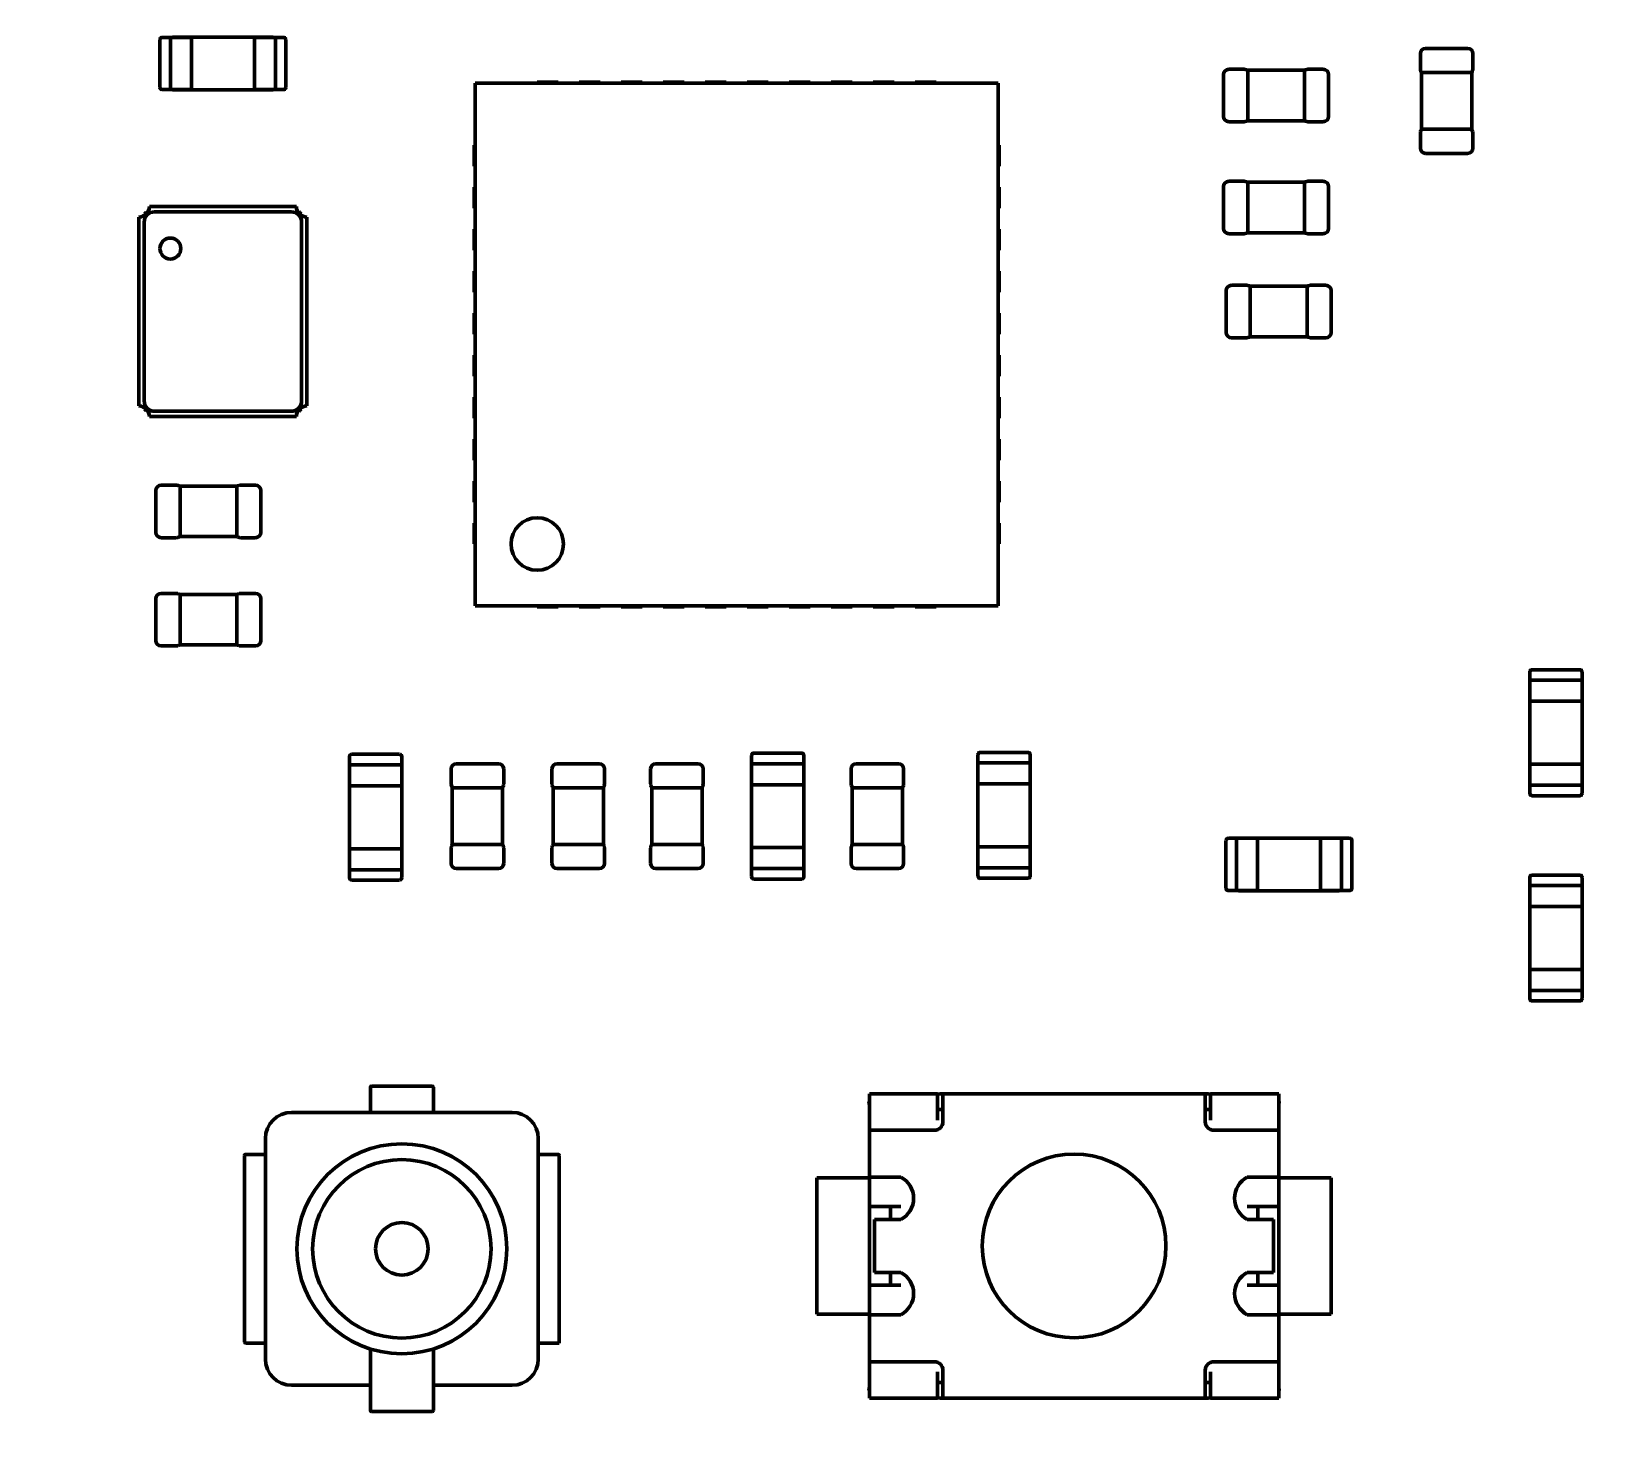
# Model space of a CAD drawing. Header units: millimetres. Extents: x 22 to 202, y 169 to 282.
# Drawn here: x 144.57 to 159.59, y 237.74 to 251.02 of the extents above; entities that cross this region are included whole.
import ezdxf

# ---------------------------------------------------------------- set-up
doc = ezdxf.new("R2010")
doc.units = ezdxf.units.MM
doc.header["$LTSCALE"] = 0.75
doc.layers.add('FD_Dimensions', color=7, linetype='Continuous', lineweight=25)
doc.layers.add('Visible', color=7, linetype='Continuous', lineweight=50)
doc.styles.get("Standard").update_dxf_attribs({"font": 'arial.ttf'})
doc.dimstyles.new('Dim-ISO-25', dxfattribs={"dimtxt": 2.5, "dimasz": 2.5, "dimexe": 1.5, "dimexo": 0, "dimgap": 1, "dimtad": 1, "dimzin": 4, "dimdsep": 46, "dimtxsty": 'Standard', "dimblk": 'OPEN90', "dimcen": 0, "dimazin": 1, "dimtp": 0.1, "dimtm": 0.1, "dimtfac": 0.72, "dimtmove": 0, "dimatfit": 3, "dimfxl": 1, "dimtzin": 4, "dimarcsym": 0})

# ---------------------------------------------------------------- blocks, each defined once
blk = doc.blocks.new('_Open90')
at = {"color": 0, "linetype": 'ByBlock', "lineweight": -2}
for p, q in [((-0.5, 0.5), (0, 0)), ((0, 0), (-1, 0)), ((0, 0), (-0.5, -0.5))]:
    blk.add_line(p, q, dxfattribs=at)
blk = doc.blocks.new('*D28')
at = {"layer": 'Defpoints', "color": 0, "transparency": 16777216}
for p in [(170.550528, 263.135658), (200.052214, 263.135658), (124.449775, 178.627866)]:
    blk.add_point(p, dxfattribs=at)
at = {"layer": 'FD_Dimensions', "color": 0, "lineweight": -2, "transparency": 16777216}
for p, q in [((170.550528, 263.135658), (201.552214, 263.135658)), ((200.052214, 181.127866), (200.052214, 260.635658)), ((124.449775, 178.627866), (201.552214, 178.627866))]:
    blk.add_line(p, q, dxfattribs=at)
at = {"layer": 'FD_Dimensions', "color": 0, "lineweight": -2, "transparency": 16777216, "xscale": 2.5, "yscale": 2.5, "zscale": 2.5}
for p, rotation in [((200.052214, 263.135658), 90), ((200.052214, 178.627866), 270)]:
    blk.add_blockref('_Open90', p, dxfattribs=dict(at, rotation=rotation))
at = {"layer": 'FD_Dimensions', "color": 0, "transparency": 16777216, "insert": (197.774947, 227.099634), "char_height": 2.5, "attachment_point": 5, "rotation": 90}
blk.add_mtext('84.51mm', dxfattribs=at)

msp = doc.modelspace()

# ---------------------------------------------------------------- linework, layer by layer
at = {"layer": 'Visible'}
for p, q in [((145.794, 250.945), (145.794, 250.487)), ((145.817, 250.965), (145.9, 250.965)), ((145.894, 250.959), (145.894, 250.473)), ((145.914, 250.965), (145.9, 250.965)), ((146.874, 250.966), (145.914, 250.966)), ((145.914, 250.965), (145.914, 250.966)), ((145.914, 250.965), (146.074, 250.965)), ((146.094, 250.946), (146.094, 250.959)), ((146.094, 250.946), (146.094, 250.486)), ((146.694, 250.959), (146.694, 250.946)), ((146.694, 250.946), (146.694, 250.486)), ((146.714, 250.965), (146.7, 250.965)), ((146.714, 250.965), (146.874, 250.965)), ((146.874, 250.966), (146.874, 250.965)), ((146.888, 250.965), (146.874, 250.965)), ((146.888, 250.965), (146.97, 250.965)), ((146.894, 250.473), (146.894, 250.959)), ((146.994, 250.487), (146.994, 250.945)), ((157.802, 250.667), (157.802, 250.81)), ((158.252, 250.86), (157.852, 250.86)), ((158.302, 250.667), (158.302, 250.81)), ((155.927, 250.211), (155.927, 250.611)), ((155.977, 250.661), (156.12, 250.661)), ((156.157, 250.651), (156.157, 250.611)), ((156.157, 250.651), (156.697, 250.651)), ((156.157, 250.211), (156.157, 250.611)), ((156.697, 250.651), (156.697, 250.611)), ((156.697, 250.211), (156.697, 250.611)), ((156.733, 250.661), (156.877, 250.661)), ((156.927, 250.211), (156.927, 250.611)), ((157.812, 250.09), (157.812, 250.63)), ((157.812, 250.63), (157.852, 250.63)), ((158.252, 250.63), (157.852, 250.63)), ((158.252, 250.63), (158.292, 250.63)), ((158.292, 250.09), (158.292, 250.63)), ((145.817, 250.467), (145.9, 250.467)), ((145.914, 250.467), (145.9, 250.467)), ((145.914, 250.466), (145.914, 250.467)), ((145.914, 250.467), (146.074, 250.467)), ((145.914, 250.466), (146.874, 250.466)), ((146.088, 250.467), (146.074, 250.467)), ((146.094, 250.473), (146.094, 250.486)), ((146.694, 250.486), (146.694, 250.473)), ((146.874, 250.467), (146.714, 250.467)), ((146.874, 250.467), (146.888, 250.467)), ((146.874, 250.467), (146.874, 250.466)), ((146.97, 250.467), (146.888, 250.467)), ((148.799, 245.548), (148.799, 250.528)), ((148.799, 250.528), (153.779, 250.528)), ((149.389, 250.538), (149.389, 250.528)), ((149.589, 250.538), (149.389, 250.538)), ((149.589, 250.528), (149.589, 250.538)), ((149.789, 250.538), (149.789, 250.528)), ((149.989, 250.538), (149.789, 250.538)), ((149.989, 250.528), (149.989, 250.538)), ((150.189, 250.538), (150.189, 250.528)), ((150.389, 250.538), (150.189, 250.538)), ((150.389, 250.528), (150.389, 250.538)), ((150.589, 250.538), (150.589, 250.528)), ((150.789, 250.538), (150.589, 250.538)), ((150.789, 250.528), (150.789, 250.538)), ((150.989, 250.538), (150.989, 250.528)), ((151.189, 250.538), (150.989, 250.538)), ((151.189, 250.528), (151.189, 250.538)), ((151.389, 250.538), (151.389, 250.528)), ((151.589, 250.538), (151.389, 250.538)), ((151.589, 250.528), (151.589, 250.538)), ((151.789, 250.538), (151.789, 250.528)), ((151.989, 250.538), (151.789, 250.538)), ((151.989, 250.528), (151.989, 250.538)), ((152.189, 250.538), (152.189, 250.528)), ((152.389, 250.538), (152.189, 250.538)), ((152.389, 250.528), (152.389, 250.538)), ((152.589, 250.538), (152.589, 250.528)), ((152.789, 250.538), (152.589, 250.538)), ((152.789, 250.528), (152.789, 250.538)), ((152.989, 250.538), (152.989, 250.528)), ((153.189, 250.538), (152.989, 250.538)), ((153.189, 250.528), (153.189, 250.538)), ((153.779, 245.548), (153.779, 250.528)), ((155.977, 250.161), (156.12, 250.161)), ((156.157, 250.211), (156.157, 250.171)), ((156.157, 250.171), (156.697, 250.171)), ((156.697, 250.211), (156.697, 250.171)), ((156.733, 250.161), (156.877, 250.161)), ((157.802, 249.91), (157.802, 250.054)), ((157.812, 250.09), (157.852, 250.09)), ((158.252, 250.09), (157.852, 250.09)), ((158.252, 250.09), (158.292, 250.09)), ((158.302, 249.91), (158.302, 250.054)), ((148.799, 249.938), (148.789, 249.938)), ((148.789, 249.938), (148.789, 249.738)), ((153.789, 249.938), (153.779, 249.938)), ((153.789, 249.738), (153.789, 249.938)), ((158.252, 249.86), (157.852, 249.86)), ((148.789, 249.738), (148.799, 249.738)), ((153.779, 249.738), (153.789, 249.738)), ((148.799, 249.538), (148.789, 249.538)), ((148.789, 249.538), (148.789, 249.338)), ((153.789, 249.538), (153.779, 249.538)), ((153.789, 249.338), (153.789, 249.538)), ((155.927, 249.144), (155.927, 249.544)), ((155.977, 249.594), (156.12, 249.594)), ((156.157, 249.584), (156.157, 249.544)), ((156.157, 249.584), (156.697, 249.584)), ((156.157, 249.144), (156.157, 249.544)), ((156.697, 249.584), (156.697, 249.544)), ((156.697, 249.144), (156.697, 249.544)), ((156.733, 249.594), (156.877, 249.594)), ((156.927, 249.144), (156.927, 249.544)), ((145.594, 249.253), (145.594, 247.453)), ((145.644, 249.267), (145.644, 249.28)), ((145.667, 249.303), (145.68, 249.303)), ((147.094, 249.353), (145.694, 249.353)), ((145.744, 249.303), (147.044, 249.303)), ((147.107, 249.303), (147.12, 249.303)), ((147.144, 249.28), (147.144, 249.267)), ((147.194, 247.453), (147.194, 249.253)), ((148.789, 249.338), (148.799, 249.338)), ((153.779, 249.338), (153.789, 249.338)), ((145.644, 247.503), (145.644, 249.203)), ((147.144, 249.203), (147.144, 247.503)), ((148.799, 249.138), (148.789, 249.138)), ((148.789, 249.138), (148.789, 248.938)), ((153.789, 249.138), (153.779, 249.138)), ((153.789, 248.938), (153.789, 249.138)), ((155.977, 249.094), (156.12, 249.094)), ((156.157, 249.144), (156.157, 249.104)), ((156.157, 249.104), (156.697, 249.104)), ((156.697, 249.144), (156.697, 249.104)), ((156.733, 249.094), (156.877, 249.094)), ((148.789, 248.938), (148.799, 248.938)), ((153.779, 248.938), (153.789, 248.938)), ((148.799, 248.738), (148.789, 248.738)), ((148.789, 248.738), (148.789, 248.538)), ((153.789, 248.738), (153.779, 248.738)), ((153.789, 248.538), (153.789, 248.738)), ((148.789, 248.538), (148.799, 248.538)), ((153.779, 248.538), (153.789, 248.538)), ((155.952, 248.153), (155.952, 248.553)), ((156.002, 248.603), (156.146, 248.603)), ((156.182, 248.593), (156.182, 248.553)), ((156.182, 248.593), (156.722, 248.593)), ((156.182, 248.153), (156.182, 248.553)), ((156.722, 248.593), (156.722, 248.553)), ((156.722, 248.153), (156.722, 248.553)), ((156.759, 248.603), (156.902, 248.603)), ((156.952, 248.153), (156.952, 248.553)), ((148.799, 248.338), (148.789, 248.338)), ((148.789, 248.338), (148.789, 248.138)), ((153.789, 248.338), (153.779, 248.338)), ((153.789, 248.138), (153.789, 248.338)), ((148.789, 248.138), (148.799, 248.138)), ((153.779, 248.138), (153.789, 248.138)), ((156.002, 248.103), (156.146, 248.103)), ((156.182, 248.153), (156.182, 248.113)), ((156.182, 248.113), (156.722, 248.113)), ((156.722, 248.153), (156.722, 248.113)), ((156.759, 248.103), (156.902, 248.103)), ((148.799, 247.938), (148.789, 247.938)), ((148.789, 247.938), (148.789, 247.738)), ((153.789, 247.938), (153.779, 247.938)), ((153.789, 247.738), (153.789, 247.938)), ((148.789, 247.738), (148.799, 247.738)), ((153.779, 247.738), (153.789, 247.738)), ((145.644, 247.427), (145.644, 247.44)), ((147.144, 247.44), (147.144, 247.427)), ((148.799, 247.538), (148.789, 247.538)), ((148.789, 247.538), (148.789, 247.338)), ((153.789, 247.538), (153.779, 247.538)), ((153.789, 247.338), (153.789, 247.538)), ((145.68, 247.403), (145.667, 247.403)), ((145.694, 247.353), (147.094, 247.353)), ((147.044, 247.403), (145.744, 247.403)), ((147.12, 247.403), (147.107, 247.403)), ((148.789, 247.338), (148.799, 247.338)), ((153.779, 247.338), (153.789, 247.338)), ((148.799, 247.138), (148.789, 247.138)), ((148.789, 247.138), (148.789, 246.938)), ((153.789, 247.138), (153.779, 247.138)), ((153.789, 246.938), (153.789, 247.138)), ((148.789, 246.938), (148.799, 246.938)), ((153.779, 246.938), (153.789, 246.938)), ((145.95, 246.698), (145.806, 246.698)), ((146.526, 246.688), (145.986, 246.688)), ((145.986, 246.648), (145.986, 246.688)), ((146.526, 246.648), (146.526, 246.688)), ((146.706, 246.698), (146.563, 246.698)), ((148.799, 246.738), (148.789, 246.738)), ((148.789, 246.738), (148.789, 246.538)), ((153.789, 246.738), (153.779, 246.738)), ((153.789, 246.538), (153.789, 246.738)), ((145.756, 246.648), (145.756, 246.248)), ((145.986, 246.648), (145.986, 246.248)), ((146.526, 246.648), (146.526, 246.248)), ((146.756, 246.648), (146.756, 246.248)), ((148.789, 246.538), (148.799, 246.538)), ((153.779, 246.538), (153.789, 246.538)), ((145.986, 246.208), (145.986, 246.248)), ((146.526, 246.208), (146.526, 246.248)), ((148.799, 246.338), (148.789, 246.338)), ((148.789, 246.338), (148.789, 246.138)), ((153.789, 246.338), (153.779, 246.338)), ((153.789, 246.138), (153.789, 246.338)), ((145.95, 246.198), (145.806, 246.198)), ((146.526, 246.208), (145.986, 246.208)), ((146.706, 246.198), (146.563, 246.198)), ((148.789, 246.138), (148.799, 246.138)), ((153.779, 246.138), (153.789, 246.138)), ((145.756, 245.617), (145.756, 245.217)), ((145.95, 245.667), (145.806, 245.667)), ((146.526, 245.657), (145.986, 245.657)), ((145.986, 245.617), (145.986, 245.657)), ((145.986, 245.617), (145.986, 245.217)), ((146.526, 245.617), (146.526, 245.657)), ((146.526, 245.617), (146.526, 245.217)), ((146.706, 245.667), (146.563, 245.667)), ((146.756, 245.617), (146.756, 245.217)), ((148.799, 245.548), (153.779, 245.548)), ((149.389, 245.548), (149.389, 245.538)), ((149.389, 245.538), (149.589, 245.538)), ((149.589, 245.538), (149.589, 245.548)), ((149.789, 245.548), (149.789, 245.538)), ((149.789, 245.538), (149.989, 245.538)), ((149.989, 245.538), (149.989, 245.548)), ((150.189, 245.548), (150.189, 245.538)), ((150.189, 245.538), (150.389, 245.538)), ((150.389, 245.538), (150.389, 245.548)), ((150.589, 245.548), (150.589, 245.538)), ((150.589, 245.538), (150.789, 245.538)), ((150.789, 245.538), (150.789, 245.548)), ((150.989, 245.548), (150.989, 245.538)), ((150.989, 245.538), (151.189, 245.538)), ((151.189, 245.538), (151.189, 245.548)), ((151.389, 245.548), (151.389, 245.538)), ((151.389, 245.538), (151.589, 245.538)), ((151.589, 245.538), (151.589, 245.548)), ((151.789, 245.548), (151.789, 245.538)), ((151.789, 245.538), (151.989, 245.538)), ((151.989, 245.538), (151.989, 245.548)), ((152.189, 245.548), (152.189, 245.538)), ((152.189, 245.538), (152.389, 245.538)), ((152.389, 245.538), (152.389, 245.548)), ((152.589, 245.548), (152.589, 245.538)), ((152.589, 245.538), (152.789, 245.538)), ((152.789, 245.538), (152.789, 245.548)), ((152.989, 245.548), (152.989, 245.538)), ((152.989, 245.538), (153.189, 245.538)), ((153.189, 245.538), (153.189, 245.548)), ((145.95, 245.167), (145.806, 245.167)), ((145.986, 245.177), (145.986, 245.217)), ((146.526, 245.177), (145.986, 245.177)), ((146.526, 245.177), (146.526, 245.217)), ((146.706, 245.167), (146.563, 245.167)), ((158.845, 244.917), (158.845, 244.834)), ((159.323, 244.94), (158.865, 244.94)), ((159.343, 244.917), (159.343, 244.834)), ((158.844, 244.82), (158.844, 243.86)), ((158.844, 244.82), (158.845, 244.82)), ((158.845, 244.82), (158.845, 244.834)), ((158.845, 244.82), (158.845, 244.66)), ((159.337, 244.84), (158.851, 244.84)), ((159.343, 244.82), (159.343, 244.834)), ((159.343, 244.82), (159.343, 244.66)), ((159.343, 244.82), (159.344, 244.82)), ((159.344, 243.86), (159.344, 244.82)), ((158.845, 244.646), (158.845, 244.66)), ((158.851, 244.64), (158.864, 244.64)), ((159.324, 244.64), (158.864, 244.64)), ((159.324, 244.64), (159.337, 244.64)), ((148.078, 244.135), (147.62, 244.135)), ((151.43, 244.039), (151.43, 244.122)), ((151.908, 244.145), (151.45, 244.145)), ((151.928, 244.122), (151.928, 244.039)), ((153.587, 244.047), (153.587, 244.129)), ((154.065, 244.153), (153.607, 244.153)), ((154.085, 244.129), (154.085, 244.047)), ((147.599, 244.015), (147.599, 243.055)), ((147.599, 244.015), (147.6, 244.015)), ((147.6, 244.112), (147.6, 244.029)), ((147.6, 244.015), (147.6, 244.029)), ((147.6, 244.015), (147.6, 243.855)), ((148.092, 244.035), (147.606, 244.035)), ((148.098, 244.112), (148.098, 244.029)), ((148.098, 244.015), (148.098, 244.029)), ((148.098, 244.015), (148.098, 243.855)), ((148.098, 244.015), (148.099, 244.015)), ((148.099, 243.055), (148.099, 244.015)), ((148.569, 243.995), (148.569, 243.852)), ((148.619, 244.045), (149.019, 244.045)), ((149.069, 243.995), (149.069, 243.852)), ((149.529, 243.995), (149.529, 243.852)), ((149.579, 244.045), (149.979, 244.045)), ((150.029, 243.995), (150.029, 243.852)), ((150.469, 243.995), (150.469, 243.852)), ((150.519, 244.045), (150.919, 244.045)), ((150.969, 243.995), (150.969, 243.852)), ((151.429, 244.025), (151.429, 243.065)), ((151.429, 244.025), (151.43, 244.025)), ((151.43, 244.039), (151.43, 244.025)), ((151.43, 243.865), (151.43, 244.025)), ((151.922, 244.045), (151.436, 244.045)), ((151.928, 244.025), (151.928, 244.039)), ((151.928, 244.025), (151.928, 243.865)), ((151.928, 244.025), (151.929, 244.025)), ((151.929, 243.065), (151.929, 244.025)), ((152.379, 243.995), (152.379, 243.852)), ((152.429, 244.045), (152.829, 244.045)), ((152.879, 243.995), (152.879, 243.852)), ((153.586, 244.033), (153.586, 243.073)), ((153.586, 244.033), (153.587, 244.033)), ((153.587, 244.047), (153.587, 244.033)), ((153.587, 243.873), (153.587, 244.033)), ((154.079, 244.053), (153.593, 244.053)), ((154.085, 244.033), (154.085, 244.047)), ((154.085, 244.033), (154.085, 243.873)), ((154.085, 244.033), (154.086, 244.033)), ((154.086, 243.073), (154.086, 244.033)), ((158.845, 243.86), (158.845, 244.02)), ((158.864, 244.04), (158.851, 244.04)), ((159.324, 244.04), (158.864, 244.04)), ((159.337, 244.04), (159.324, 244.04)), ((159.343, 244.02), (159.343, 244.034)), ((159.343, 244.02), (159.343, 243.86)), ((147.6, 243.841), (147.6, 243.855)), ((147.606, 243.835), (147.619, 243.835)), ((148.079, 243.835), (147.619, 243.835)), ((148.079, 243.835), (148.092, 243.835)), ((148.619, 243.815), (148.579, 243.815)), ((148.579, 243.815), (148.579, 243.275)), ((148.619, 243.815), (149.019, 243.815)), ((149.059, 243.815), (149.019, 243.815)), ((149.059, 243.815), (149.059, 243.275)), ((149.579, 243.815), (149.539, 243.815)), ((149.539, 243.815), (149.539, 243.275)), ((149.579, 243.815), (149.979, 243.815)), ((150.019, 243.815), (149.979, 243.815)), ((150.019, 243.815), (150.019, 243.275)), ((150.519, 243.815), (150.479, 243.815)), ((150.479, 243.815), (150.479, 243.275)), ((150.519, 243.815), (150.919, 243.815)), ((150.959, 243.815), (150.919, 243.815)), ((150.959, 243.815), (150.959, 243.275)), ((151.43, 243.865), (151.43, 243.851)), ((151.436, 243.845), (151.449, 243.845)), ((151.449, 243.845), (151.909, 243.845)), ((151.909, 243.845), (151.922, 243.845)), ((152.429, 243.815), (152.389, 243.815)), ((152.389, 243.815), (152.389, 243.275)), ((152.429, 243.815), (152.829, 243.815)), ((152.869, 243.815), (152.829, 243.815)), ((152.869, 243.815), (152.869, 243.275)), ((153.587, 243.873), (153.587, 243.859)), ((153.593, 243.853), (153.606, 243.853)), ((153.606, 243.853), (154.066, 243.853)), ((154.066, 243.853), (154.079, 243.853)), ((158.845, 243.86), (158.844, 243.86)), ((158.845, 243.86), (158.845, 243.846)), ((158.845, 243.764), (158.845, 243.846)), ((158.851, 243.84), (159.337, 243.84)), ((159.344, 243.86), (159.343, 243.86)), ((159.343, 243.846), (159.343, 243.86)), ((159.343, 243.846), (159.343, 243.764)), ((158.865, 243.74), (159.323, 243.74)), ((147.6, 243.055), (147.6, 243.215)), ((147.619, 243.235), (147.606, 243.235)), ((148.079, 243.235), (147.619, 243.235)), ((148.092, 243.235), (148.079, 243.235)), ((148.098, 243.215), (148.098, 243.229)), ((148.098, 243.215), (148.098, 243.055)), ((148.569, 243.239), (148.569, 243.095)), ((148.619, 243.275), (148.579, 243.275)), ((148.619, 243.275), (149.019, 243.275)), ((149.059, 243.275), (149.019, 243.275)), ((149.069, 243.239), (149.069, 243.095)), ((149.529, 243.239), (149.529, 243.095)), ((149.579, 243.275), (149.539, 243.275)), ((149.579, 243.275), (149.979, 243.275)), ((150.019, 243.275), (149.979, 243.275)), ((150.029, 243.239), (150.029, 243.095)), ((150.469, 243.239), (150.469, 243.095)), ((150.519, 243.275), (150.479, 243.275)), ((150.519, 243.275), (150.919, 243.275)), ((150.959, 243.275), (150.919, 243.275)), ((150.969, 243.239), (150.969, 243.095)), ((151.43, 243.065), (151.43, 243.225)), ((151.449, 243.245), (151.436, 243.245)), ((151.449, 243.245), (151.909, 243.245)), ((151.922, 243.245), (151.909, 243.245)), ((151.928, 243.239), (151.928, 243.225)), ((151.928, 243.065), (151.928, 243.225)), ((152.379, 243.239), (152.379, 243.095)), ((152.429, 243.275), (152.389, 243.275)), ((152.429, 243.275), (152.829, 243.275)), ((152.869, 243.275), (152.829, 243.275)), ((152.879, 243.239), (152.879, 243.095)), ((153.587, 243.073), (153.587, 243.233)), ((153.606, 243.253), (153.593, 243.253)), ((153.606, 243.253), (154.066, 243.253)), ((154.079, 243.253), (154.066, 243.253)), ((154.085, 243.247), (154.085, 243.233)), ((154.085, 243.073), (154.085, 243.233)), ((155.949, 243.314), (155.949, 242.856)), ((155.973, 243.334), (156.055, 243.334)), ((156.049, 243.328), (156.049, 242.842)), ((156.069, 243.334), (156.055, 243.334)), ((157.029, 243.335), (156.069, 243.335)), ((156.069, 243.334), (156.069, 243.335)), ((156.069, 243.334), (156.229, 243.334)), ((156.249, 243.315), (156.249, 243.328)), ((156.249, 242.855), (156.249, 243.315)), ((156.849, 243.328), (156.849, 243.315)), ((156.849, 242.855), (156.849, 243.315)), ((156.855, 243.334), (156.869, 243.334)), ((157.029, 243.334), (156.869, 243.334)), ((157.029, 243.335), (157.029, 243.334)), ((157.029, 243.334), (157.043, 243.334)), ((157.126, 243.334), (157.043, 243.334)), ((157.049, 242.842), (157.049, 243.328)), ((157.149, 242.856), (157.149, 243.314)), ((151.43, 243.065), (151.429, 243.065)), ((151.43, 243.065), (151.43, 243.051)), ((151.929, 243.065), (151.928, 243.065)), ((151.928, 243.065), (151.928, 243.051)), ((153.587, 243.073), (153.586, 243.073)), ((153.587, 243.073), (153.587, 243.059)), ((154.086, 243.073), (154.085, 243.073)), ((154.085, 243.073), (154.085, 243.059)), ((147.6, 243.055), (147.599, 243.055)), ((147.6, 243.055), (147.6, 243.041)), ((147.6, 242.959), (147.6, 243.041)), ((147.606, 243.035), (148.092, 243.035)), ((147.62, 242.935), (148.078, 242.935)), ((148.099, 243.055), (148.098, 243.055)), ((148.098, 243.041), (148.098, 243.055)), ((148.098, 243.041), (148.098, 242.959)), ((148.619, 243.045), (149.019, 243.045)), ((149.579, 243.045), (149.979, 243.045)), ((150.519, 243.045), (150.919, 243.045)), ((151.43, 242.969), (151.43, 243.051)), ((151.436, 243.045), (151.922, 243.045)), ((151.45, 242.945), (151.908, 242.945)), ((151.928, 242.969), (151.928, 243.051)), ((152.429, 243.045), (152.829, 243.045)), ((153.587, 242.977), (153.587, 243.059)), ((153.593, 243.053), (154.079, 243.053)), ((153.607, 242.953), (154.065, 242.953)), ((154.085, 242.977), (154.085, 243.059)), ((158.845, 242.878), (158.845, 242.961)), ((159.323, 242.984), (158.865, 242.984)), ((159.343, 242.961), (159.343, 242.878)), ((156.055, 242.836), (155.973, 242.836)), ((156.055, 242.836), (156.069, 242.836)), ((156.069, 242.835), (156.069, 242.836)), ((156.229, 242.836), (156.069, 242.836)), ((156.069, 242.835), (157.029, 242.835)), ((156.229, 242.836), (156.243, 242.836)), ((156.249, 242.842), (156.249, 242.855)), ((156.849, 242.855), (156.849, 242.842)), ((157.029, 242.836), (156.869, 242.836)), ((157.029, 242.836), (157.043, 242.836)), ((157.029, 242.836), (157.029, 242.835)), ((157.126, 242.836), (157.043, 242.836)), ((158.844, 242.864), (158.844, 241.904)), ((158.844, 242.864), (158.845, 242.864)), ((158.845, 242.878), (158.845, 242.864)), ((158.845, 242.704), (158.845, 242.864)), ((159.337, 242.884), (158.851, 242.884)), ((159.343, 242.864), (159.343, 242.878)), ((159.343, 242.864), (159.343, 242.704)), ((159.343, 242.864), (159.344, 242.864)), ((159.344, 241.904), (159.344, 242.864)), ((158.845, 242.704), (158.845, 242.69)), ((158.851, 242.684), (158.864, 242.684)), ((158.864, 242.684), (159.324, 242.684)), ((159.324, 242.684), (159.337, 242.684)), ((158.845, 241.904), (158.845, 242.064)), ((158.864, 242.084), (158.851, 242.084)), ((158.864, 242.084), (159.324, 242.084)), ((159.337, 242.084), (159.324, 242.084)), ((159.343, 242.078), (159.343, 242.064)), ((159.343, 241.904), (159.343, 242.064)), ((158.845, 241.904), (158.844, 241.904)), ((158.845, 241.904), (158.845, 241.89)), ((158.845, 241.808), (158.845, 241.89)), ((158.851, 241.884), (159.337, 241.884)), ((159.344, 241.904), (159.343, 241.904)), ((159.343, 241.904), (159.343, 241.89)), ((159.343, 241.808), (159.343, 241.89)), ((158.865, 241.784), (159.323, 241.784)), ((147.799, 240.733), (147.799, 240.963)), ((147.809, 240.973), (148.389, 240.973)), ((148.399, 240.963), (148.399, 240.723)), ((152.549, 240.827), (152.553, 240.828)), ((152.553, 240.789), (152.549, 240.827)), ((153.203, 240.9), (152.553, 240.9)), ((152.553, 240.9), (152.553, 240.553)), ((153.203, 240.65), (153.203, 240.9)), ((153.203, 240.896), (153.227, 240.899)), ((155.753, 240.9), (153.253, 240.9)), ((153.253, 240.65), (153.253, 240.9)), ((155.753, 240.9), (155.753, 240.65)), ((155.779, 240.899), (155.803, 240.896)), ((155.803, 240.65), (155.803, 240.9)), ((156.453, 240.9), (155.803, 240.9)), ((156.453, 240.553), (156.453, 240.9)), ((156.453, 240.828), (156.457, 240.827)), ((156.453, 240.789), (156.457, 240.827)), ((147.049, 240.723), (149.149, 240.723)), ((153.203, 240.75), (153.253, 240.75)), ((155.753, 240.75), (155.803, 240.75)), ((153.173, 240.553), (152.553, 240.553)), ((152.553, 240.553), (152.553, 240.106)), ((153.253, 240.65), (153.253, 240.633)), ((155.753, 240.633), (155.753, 240.65)), ((156.453, 240.553), (155.833, 240.553)), ((156.453, 240.106), (156.453, 240.553)), ((146.799, 238.373), (146.799, 240.473)), ((149.399, 240.473), (149.399, 238.373)), ((146.599, 238.533), (146.599, 240.313)), ((146.609, 240.323), (146.799, 240.323)), ((149.409, 240.323), (149.589, 240.323)), ((149.599, 240.313), (149.599, 238.523)), ((152.053, 240.1), (152.553, 240.1)), ((152.053, 238.8), (152.053, 240.1)), ((152.553, 240.106), (152.853, 240.106)), ((152.553, 240.106), (152.553, 239.825)), ((156.153, 240.106), (156.453, 240.106)), ((156.453, 239.825), (156.453, 240.106)), ((156.453, 240.1), (156.953, 240.1)), ((156.953, 240.1), (156.953, 238.8)), ((152.553, 239.825), (152.853, 239.825)), ((152.553, 239.825), (152.553, 239.075)), ((152.753, 239.702), (152.753, 239.825)), ((156.453, 239.825), (156.153, 239.825)), ((156.253, 239.825), (156.253, 239.702)), ((156.453, 239.075), (156.453, 239.825)), ((152.603, 239.702), (152.853, 239.702)), ((152.603, 239.198), (152.603, 239.702)), ((156.153, 239.702), (156.403, 239.702)), ((156.403, 239.198), (156.403, 239.702)), ((152.853, 239.198), (152.603, 239.198)), ((152.753, 239.075), (152.753, 239.198)), ((156.403, 239.198), (156.153, 239.198)), ((156.253, 239.198), (156.253, 239.075)), ((152.853, 239.075), (152.553, 239.075)), ((152.553, 239.075), (152.553, 238.794)), ((156.153, 239.075), (156.453, 239.075)), ((156.453, 238.794), (156.453, 239.075)), ((152.553, 238.8), (152.053, 238.8)), ((152.853, 238.794), (152.553, 238.794)), ((152.553, 238.794), (152.553, 238.347)), ((156.453, 238.794), (156.153, 238.794)), ((156.953, 238.8), (156.453, 238.8)), ((156.453, 238.347), (156.453, 238.794)), ((146.799, 238.523), (146.609, 238.523)), ((147.799, 237.883), (147.799, 238.469)), ((148.399, 238.469), (148.399, 237.883)), ((149.599, 238.523), (149.409, 238.523)), ((149.599, 238.523), (149.589, 238.533)), ((152.553, 238.347), (153.173, 238.347)), ((152.553, 238.347), (152.553, 238)), ((153.253, 238.267), (153.253, 238.25)), ((155.753, 238.25), (155.753, 238.267)), ((155.833, 238.347), (156.453, 238.347)), ((156.453, 238), (156.453, 238.347)), ((147.799, 238.123), (147.049, 238.123)), ((149.149, 238.123), (148.399, 238.123)), ((152.553, 238.111), (152.549, 238.073)), ((153.203, 238.25), (153.203, 238)), ((153.253, 238.15), (153.203, 238.15)), ((153.253, 238), (153.253, 238.25)), ((155.753, 238.25), (155.753, 238)), ((155.803, 238.15), (155.753, 238.15)), ((155.803, 238.25), (155.803, 238)), ((156.453, 238.111), (156.457, 238.073)), ((152.553, 238.072), (152.549, 238.073)), ((152.553, 238), (153.203, 238)), ((153.227, 238.001), (153.203, 238.004)), ((155.753, 238), (153.253, 238)), ((155.803, 238.004), (155.779, 238.001)), ((155.803, 238), (156.453, 238)), ((156.457, 238.073), (156.453, 238.072)), ((148.389, 237.873), (147.809, 237.873))]:
    msp.add_line(p, q, dxfattribs=at)
at = {"layer": 'Visible', "extrusion": (0, 0, -1)}
for centre, radius in [((-145.894, 248.953), 0.1), ((-145.894, 248.953), 0.1), ((-149.389, 246.138), 0.25), ((-148.099, 239.423), 1), ((-148.099, 239.423), 0.25)]:
    msp.add_circle(centre, radius, dxfattribs=at)
at = {"layer": 'Visible'}
for centre, radius in [((148.099, 239.423), 0.85), ((154.503, 239.45), 0.875)]:
    msp.add_circle(centre, radius, dxfattribs=at)
for centre, radius, start, end in [((145.9, 250.959), 0.006, 90, 180), ((146.888, 250.959), 0.006, 0, 90), ((158.252, 250.81), 0.05, 0, 90), ((158.252, 250.667), 0.05, 344.0625, 0), ((146.088, 250.473), 0.006, 270, 360), ((146.888, 250.473), 0.006, 270, 0), ((155.977, 250.211), 0.05, 180, 270), ((156.12, 250.211), 0.05, 270, 285.9375), ((156.733, 250.211), 0.05, 254.0625, 270), ((156.877, 250.211), 0.05, 270, 0), ((158.252, 250.054), 0.05, 0, 15.9375), ((158.252, 249.91), 0.05, 270, 0), ((155.977, 249.144), 0.05, 180, 270), ((156.12, 249.144), 0.05, 270, 285.9375), ((156.733, 249.144), 0.05, 254.0625, 270), ((156.877, 249.144), 0.05, 270, 0), ((156.002, 248.153), 0.05, 180, 270), ((156.146, 248.153), 0.05, 270, 285.9375), ((156.759, 248.153), 0.05, 254.0625, 270), ((156.902, 248.153), 0.05, 270, 0), ((145.806, 246.648), 0.05, 90, 180), ((145.95, 246.648), 0.05, 74.0625, 90), ((146.563, 246.648), 0.05, 90, 105.9375), ((146.706, 246.648), 0.05, 0, 90), ((145.806, 245.617), 0.05, 90, 180), ((145.95, 245.617), 0.05, 74.0625, 90), ((146.563, 245.617), 0.05, 90, 105.9375), ((146.706, 245.617), 0.05, 0, 90), ((159.337, 244.834), 0.006, 0, 90), ((158.851, 244.646), 0.006, 180, 270), ((148.092, 244.029), 0.006, 0, 90), ((148.619, 243.995), 0.05, 90, 180), ((149.579, 243.995), 0.05, 90, 180), ((150.519, 243.995), 0.05, 90, 180), ((151.436, 244.039), 0.006, 90, 180), ((151.922, 244.039), 0.006, 0, 90), ((152.429, 243.995), 0.05, 90, 180), ((153.593, 244.047), 0.006, 90, 180), ((154.079, 244.047), 0.006, 0, 90), ((147.606, 243.841), 0.006, 180, 270), ((148.619, 243.852), 0.05, 180, 195.9375), ((149.579, 243.852), 0.05, 180, 195.9375), ((150.519, 243.852), 0.05, 180, 195.9375), ((152.429, 243.852), 0.05, 180, 195.9375), ((158.851, 243.846), 0.006, 180, 270), ((159.337, 243.846), 0.006, 270, 0), ((148.619, 243.239), 0.05, 164.0625, 180), ((149.579, 243.239), 0.05, 164.0625, 180), ((150.519, 243.239), 0.05, 164.0625, 180), ((151.922, 243.239), 0.006, 0, 90), ((152.429, 243.239), 0.05, 164.0625, 180), ((154.079, 243.247), 0.006, 0, 90), ((156.055, 243.328), 0.006, 90, 180), ((156.855, 243.328), 0.006, 90, 180), ((148.619, 243.095), 0.05, 180, 270), ((149.579, 243.095), 0.05, 180, 270), ((150.519, 243.095), 0.05, 180, 270), ((152.429, 243.095), 0.05, 180, 270), ((147.606, 243.041), 0.006, 180, 270), ((148.092, 243.041), 0.006, 270, 0), ((151.436, 243.051), 0.006, 180, 270), ((153.593, 243.059), 0.006, 180, 270), ((156.055, 242.842), 0.006, 180, 270), ((157.043, 242.842), 0.006, 270, 0), ((158.851, 242.878), 0.006, 90, 180), ((159.337, 242.878), 0.006, 0, 90), ((159.337, 242.078), 0.006, 0, 90), ((158.851, 241.89), 0.006, 180, 270), ((147.809, 240.963), 0.01, 90, 180), ((148.389, 240.963), 0.01, 0, 90), ((147.789, 240.733), 0.01, 270, 0), ((149.589, 240.313), 0.01, 0, 90), ((149.409, 238.513), 0.01, 90, 180)]:
    msp.add_arc(centre, radius, start, end, dxfattribs=at)
at = {"layer": 'Visible', "extrusion": (0, 0, -1)}
for centre, radius, start, end in [((-146.088, 250.959), 0.006, 90.7287, 180), ((-146.7, 250.959), 0.006, 360, 90), ((-157.852, 250.81), 0.05, 0, 90), ((-155.977, 250.611), 0.05, 0, 90), ((-156.12, 250.611), 0.05, 90, 105.9375), ((-156.733, 250.611), 0.05, 74.0625, 90), ((-156.877, 250.611), 0.05, 90, 180), ((-157.852, 250.667), 0.05, 344.0625, 0), ((-145.9, 250.473), 0.006, 270, 0), ((-146.7, 250.473), 0.006, 270.7287, 0), ((-157.852, 250.054), 0.05, 0, 15.9375), ((-157.852, 249.91), 0.05, 270, 0), ((-155.977, 249.544), 0.05, 0, 90), ((-156.12, 249.544), 0.05, 90, 105.9375), ((-156.733, 249.544), 0.05, 74.0625, 90), ((-156.877, 249.544), 0.05, 90, 180), ((-145.594, 249.353), 0.1, 180, 270), ((-145.594, 249.353), 0.0887, 214.323, 235.677), ((-145.744, 249.203), 0.1, 0, 90), ((-147.044, 249.203), 0.1, 90, 180), ((-147.194, 249.353), 0.1, 270, 0), ((-147.194, 249.353), 0.0887, 304.323, 325.677), ((-156.002, 248.553), 0.05, 0, 90), ((-156.146, 248.553), 0.05, 90, 105.9375), ((-156.759, 248.553), 0.05, 74.0625, 90), ((-156.902, 248.553), 0.05, 90, 180), ((-145.594, 247.353), 0.1, 90, 180), ((-145.744, 247.503), 0.1, 270, 0), ((-145.594, 247.353), 0.0887, 124.323, 145.677), ((-147.044, 247.503), 0.1, 180, 270), ((-147.194, 247.353), 0.1, 0, 90), ((-147.194, 247.353), 0.0887, 34.323, 55.677), ((-145.806, 246.248), 0.05, 270, 0), ((-146.706, 246.248), 0.05, 180, 270), ((-145.95, 246.248), 0.05, 254.0625, 270), ((-146.563, 246.248), 0.05, 270, 285.9375), ((-145.806, 245.217), 0.05, 270, 0), ((-145.95, 245.217), 0.05, 254.0625, 270), ((-146.563, 245.217), 0.05, 270, 285.9375), ((-146.706, 245.217), 0.05, 180, 270), ((-158.851, 244.834), 0.006, 0, 90), ((-159.337, 244.646), 0.006, 180.7287, 270), ((-147.606, 244.029), 0.006, 0, 90), ((-149.019, 243.995), 0.05, 90, 180), ((-149.979, 243.995), 0.05, 90, 180), ((-150.919, 243.995), 0.05, 90, 180), ((-152.829, 243.995), 0.05, 90, 180), ((-158.851, 244.034), 0.006, 0.7287, 90), ((-159.337, 244.034), 0.006, 90, 180), ((-148.092, 243.841), 0.006, 180.7287, 270), ((-149.019, 243.852), 0.05, 180, 195.9375), ((-149.979, 243.852), 0.05, 180, 195.9375), ((-150.919, 243.852), 0.05, 180, 195.9375), ((-151.436, 243.851), 0.006, 270, 0), ((-151.922, 243.851), 0.006, 180.7287, 270), ((-152.829, 243.852), 0.05, 180, 195.9375), ((-153.593, 243.859), 0.006, 270, 0), ((-154.079, 243.859), 0.006, 180.7287, 270), ((-147.606, 243.229), 0.006, 0.7287, 90), ((-148.092, 243.229), 0.006, 90, 180), ((-149.019, 243.239), 0.05, 164.0625, 180), ((-149.979, 243.239), 0.05, 164.0625, 180), ((-150.919, 243.239), 0.05, 164.0625, 180), ((-151.436, 243.239), 0.006, 0.7287, 90), ((-152.829, 243.239), 0.05, 164.0625, 180), ((-153.593, 243.247), 0.006, 0.7287, 90), ((-156.243, 243.328), 0.006, 90.7287, 180), ((-157.043, 243.328), 0.006, 90, 180), ((-149.019, 243.095), 0.05, 180, 270), ((-149.979, 243.095), 0.05, 180, 270), ((-150.919, 243.095), 0.05, 180, 270), ((-152.829, 243.095), 0.05, 180, 270), ((-151.922, 243.051), 0.006, 180, 270), ((-154.079, 243.059), 0.006, 180, 270), ((-156.243, 242.842), 0.006, 180, 270), ((-156.855, 242.842), 0.006, 270.7287, 0), ((-158.851, 242.69), 0.006, 270, 0), ((-159.337, 242.69), 0.006, 180.7287, 270), ((-158.851, 242.078), 0.006, 0.7287, 90), ((-159.337, 241.89), 0.006, 180, 270), ((-153.253, 240.65), 0.25, 84, 90), ((-155.753, 240.65), 0.25, 90, 96), ((-147.049, 240.473), 0.25, 0, 90), ((-149.149, 240.473), 0.25, 90, 180), ((-153.173, 240.633), 0.08, 180, 270), ((-155.833, 240.633), 0.08, 270, 0), ((-146.609, 240.313), 0.01, 0, 90), ((-149.409, 240.333), 0.01, 270, 0), ((-152.745, 239.904), 0.229, 118.1005, 241.8995), ((-156.261, 239.904), 0.229, 298.1005, 61.8995), ((-152.745, 238.996), 0.229, 118.1005, 241.8995), ((-156.261, 238.996), 0.229, 298.1005, 61.8995), ((-146.609, 238.533), 0.01, 270, 0), ((-147.049, 238.373), 0.25, 270, 0), ((-149.149, 238.373), 0.25, 180, 270), ((-153.173, 238.267), 0.08, 90, 180), ((-155.833, 238.267), 0.08, 0, 90), ((-153.253, 238.25), 0.25, 270, 276), ((-155.753, 238.25), 0.25, 264, 270), ((-147.809, 237.883), 0.01, 270, 0), ((-148.389, 237.883), 0.01, 180, 270)]:
    msp.add_arc(centre, radius, start, end, dxfattribs=at)
at = {"layer": 'Visible'}
for centre, major_axis, ratio, start_param, end_param in [((145.817, 250.945), (0.0234, 0.0008), 0.843489, 1.527429, 3.112906), ((146.97, 250.945), (-0.0234, 0.0008), 0.843482, 3.170174, 4.755603), ((145.817, 250.486), (-0.0234, 0.0008), 0.843482, 0.028581, 1.614011), ((146.97, 250.486), (0.0234, 0.0008), 0.843488, 4.669024, 6.254499), ((158.864, 244.917), (0.0008, 0.0234), 0.843482, 0.028581, 1.614011), ((159.323, 244.917), (-0.0008, 0.0234), 0.843489, 4.669021, 6.254498), ((147.62, 244.112), (0.0008, 0.0234), 0.843482, 0.028581, 1.614011), ((148.079, 244.112), (-0.0008, 0.0234), 0.843489, 4.669021, 6.254498), ((151.45, 244.122), (0.0008, 0.0234), 0.843482, 0.028581, 1.614011), ((151.909, 244.122), (-0.0008, 0.0234), 0.843488, 4.669024, 6.254499), ((153.607, 244.129), (0.0008, 0.0234), 0.843482, 0.028581, 1.614011), ((154.065, 244.129), (-0.0008, 0.0234), 0.843488, 4.669024, 6.254499), ((158.864, 243.764), (-0.0008, 0.0234), 0.843488, 1.527431, 3.112907), ((159.323, 243.764), (0.0008, 0.0234), 0.843482, 3.170174, 4.755603), ((155.973, 243.315), (0.0234, 0.0008), 0.843488, 1.527431, 3.112907), ((157.126, 243.315), (-0.0234, 0.0008), 0.843482, 3.170174, 4.755603), ((147.62, 242.959), (-0.0008, 0.0234), 0.843488, 1.527431, 3.112907), ((148.079, 242.959), (0.0008, 0.0234), 0.843482, 3.170174, 4.755603), ((151.45, 242.969), (-0.0008, 0.0234), 0.843489, 1.527429, 3.112906), ((151.909, 242.969), (0.0008, 0.0234), 0.843482, 3.170174, 4.755603), ((153.607, 242.976), (-0.0008, 0.0234), 0.843489, 1.527429, 3.112906), ((154.065, 242.976), (0.0008, 0.0234), 0.843482, 3.170174, 4.755603), ((158.864, 242.961), (0.0008, 0.0234), 0.843482, 0.028581, 1.614011), ((159.323, 242.961), (-0.0008, 0.0234), 0.843488, 4.669024, 6.254499), ((155.973, 242.856), (-0.0234, 0.0008), 0.843482, 0.028581, 1.614011), ((157.126, 242.856), (0.0234, 0.0008), 0.843489, 4.669021, 6.254498), ((158.864, 241.808), (-0.0008, 0.0234), 0.843489, 1.527429, 3.112906), ((159.323, 241.808), (0.0008, 0.0234), 0.843482, 3.170174, 4.755603)]:
    msp.add_ellipse(centre, major_axis=major_axis, ratio=ratio, start_param=start_param, end_param=end_param, dxfattribs=at)
for points in [[(145.9, 250.965), (145.9, 250.965), (145.9, 250.965), (145.9, 250.965)], [(156.134, 250.659), (156.142, 250.657), (156.149, 250.654), (156.157, 250.651)], [(156.697, 250.651), (156.704, 250.654), (156.712, 250.657), (156.719, 250.659)], [(157.812, 250.63), (157.809, 250.637), (157.806, 250.645), (157.804, 250.653)], [(158.292, 250.63), (158.295, 250.637), (158.298, 250.645), (158.3, 250.653)], [(156.134, 250.163), (156.142, 250.165), (156.149, 250.168), (156.157, 250.171)], [(156.697, 250.171), (156.704, 250.168), (156.712, 250.165), (156.719, 250.163)], [(157.804, 250.067), (157.806, 250.075), (157.809, 250.083), (157.812, 250.09)], [(158.3, 250.067), (158.298, 250.075), (158.295, 250.083), (158.292, 250.09)], [(156.134, 249.592), (156.142, 249.59), (156.149, 249.587), (156.157, 249.584)], [(156.697, 249.584), (156.704, 249.587), (156.712, 249.59), (156.719, 249.592)], [(156.134, 249.096), (156.142, 249.098), (156.149, 249.101), (156.157, 249.104)], [(156.697, 249.104), (156.704, 249.101), (156.712, 249.098), (156.719, 249.096)], [(156.159, 248.602), (156.167, 248.599), (156.175, 248.597), (156.182, 248.593)], [(156.722, 248.593), (156.729, 248.597), (156.737, 248.599), (156.745, 248.602)], [(156.159, 248.105), (156.167, 248.108), (156.175, 248.11), (156.182, 248.113)], [(156.722, 248.113), (156.729, 248.11), (156.737, 248.108), (156.745, 248.105)], [(145.986, 246.688), (145.979, 246.692), (145.971, 246.694), (145.964, 246.697)], [(146.549, 246.697), (146.541, 246.694), (146.534, 246.692), (146.526, 246.688)], [(145.986, 246.208), (145.979, 246.205), (145.971, 246.203), (145.964, 246.2)], [(146.549, 246.2), (146.541, 246.203), (146.534, 246.205), (146.526, 246.208)], [(145.986, 245.657), (145.979, 245.66), (145.971, 245.663), (145.964, 245.665)], [(146.549, 245.665), (146.541, 245.663), (146.534, 245.66), (146.526, 245.657)], [(145.986, 245.177), (145.979, 245.174), (145.971, 245.171), (145.964, 245.169)], [(146.549, 245.169), (146.541, 245.171), (146.534, 245.174), (146.526, 245.177)], [(159.343, 244.834), (159.343, 244.834), (159.343, 244.834), (159.343, 244.834)], [(148.098, 244.029), (148.098, 244.029), (148.098, 244.029), (148.098, 244.029)], [(148.571, 243.838), (148.574, 243.83), (148.576, 243.823), (148.579, 243.815)], [(149.068, 243.838), (149.065, 243.83), (149.063, 243.823), (149.059, 243.815)], [(149.531, 243.838), (149.534, 243.83), (149.536, 243.823), (149.539, 243.815)], [(150.028, 243.838), (150.025, 243.83), (150.023, 243.823), (150.019, 243.815)], [(150.471, 243.838), (150.474, 243.83), (150.476, 243.823), (150.479, 243.815)], [(150.968, 243.838), (150.965, 243.83), (150.963, 243.823), (150.959, 243.815)], [(152.381, 243.838), (152.384, 243.83), (152.386, 243.823), (152.389, 243.815)], [(152.878, 243.838), (152.875, 243.83), (152.873, 243.823), (152.869, 243.815)], [(148.579, 243.275), (148.576, 243.268), (148.574, 243.26), (148.571, 243.253)], [(149.059, 243.275), (149.063, 243.268), (149.065, 243.26), (149.068, 243.253)], [(149.539, 243.275), (149.536, 243.268), (149.534, 243.26), (149.531, 243.253)], [(150.019, 243.275), (150.023, 243.268), (150.025, 243.26), (150.028, 243.253)], [(150.479, 243.275), (150.476, 243.268), (150.474, 243.26), (150.471, 243.253)], [(150.959, 243.275), (150.963, 243.268), (150.965, 243.26), (150.968, 243.253)], [(152.389, 243.275), (152.386, 243.268), (152.384, 243.26), (152.381, 243.253)], [(152.869, 243.275), (152.873, 243.268), (152.875, 243.26), (152.878, 243.253)], [(151.43, 243.051), (151.43, 243.051), (151.43, 243.051), (151.43, 243.051)], [(153.587, 243.059), (153.587, 243.059), (153.587, 243.059), (153.587, 243.059)], [(157.043, 242.836), (157.043, 242.836), (157.043, 242.836), (157.043, 242.836)], [(158.845, 241.89), (158.845, 241.89), (158.845, 241.891), (158.845, 241.89)]]:
    msp.add_open_spline(points, degree=3, dxfattribs=at)
for points in [[(146.074, 250.965), (146.08, 250.965), (146.085, 250.965), (146.087, 250.965), (146.087, 250.965), (146.088, 250.965), (146.088, 250.965)], [(146.714, 250.467), (146.707, 250.467), (146.702, 250.467), (146.7, 250.467), (146.7, 250.467), (146.7, 250.467), (146.7, 250.467)], [(159.343, 244.66), (159.343, 244.654), (159.343, 244.649), (159.343, 244.647), (159.343, 244.647), (159.343, 244.646), (159.343, 244.646)], [(158.845, 244.02), (158.845, 244.027), (158.845, 244.032), (158.845, 244.034), (158.845, 244.034), (158.845, 244.034), (158.845, 244.034)], [(148.098, 243.855), (148.098, 243.849), (148.098, 243.844), (148.098, 243.842), (148.098, 243.842), (148.098, 243.841), (148.098, 243.841)], [(151.928, 243.865), (151.928, 243.859), (151.928, 243.854), (151.928, 243.852), (151.928, 243.852), (151.928, 243.851), (151.928, 243.851)], [(154.085, 243.873), (154.085, 243.866), (154.085, 243.861), (154.085, 243.86), (154.085, 243.859), (154.085, 243.859), (154.085, 243.859)], [(147.6, 243.215), (147.6, 243.222), (147.6, 243.227), (147.6, 243.229), (147.6, 243.229), (147.6, 243.229), (147.6, 243.229)], [(151.43, 243.225), (151.43, 243.232), (151.43, 243.237), (151.43, 243.239), (151.43, 243.239), (151.43, 243.239), (151.43, 243.239)], [(153.587, 243.233), (153.587, 243.239), (153.587, 243.244), (153.587, 243.246), (153.587, 243.247), (153.587, 243.247), (153.587, 243.247)], [(156.229, 243.334), (156.236, 243.334), (156.241, 243.334), (156.243, 243.334), (156.243, 243.334), (156.244, 243.334), (156.244, 243.334)], [(156.869, 242.836), (156.863, 242.836), (156.858, 242.836), (156.856, 242.836), (156.856, 242.836), (156.855, 242.836), (156.855, 242.836)], [(159.343, 242.704), (159.343, 242.698), (159.343, 242.693), (159.343, 242.691), (159.343, 242.691), (159.343, 242.69), (159.343, 242.69)], [(158.845, 242.064), (158.845, 242.071), (158.845, 242.076), (158.845, 242.078), (158.845, 242.078), (158.845, 242.079), (158.845, 242.079)]]:
    msp.add_open_spline(points, degree=3, knots=[0, 0, 0, 0, 0.420189, 0.420189, 0.420189, 0.5428458, 0.5428458, 0.5428458, 0.5428458], dxfattribs=at)

# ---------------------------------------------------------------- dimensions: what is measured, and where the dimension line sits
at = {"layer": 'FD_Dimensions'}
dim = msp.add_linear_dim(base=(200.052, 263.136), p1=(124.45, 178.628), p2=(170.551, 263.136), angle=90, dimstyle='Dim-ISO-25', override={"dimlfac": 1, "dimpost": 'mm'}, dxfattribs=at)
dim.commit()
dim.dimension.update_dxf_attribs({"geometry": '*D28', "text_midpoint": (200.052, 227.1), "dimtype": 160})

doc.saveas('drawing.dxf')
